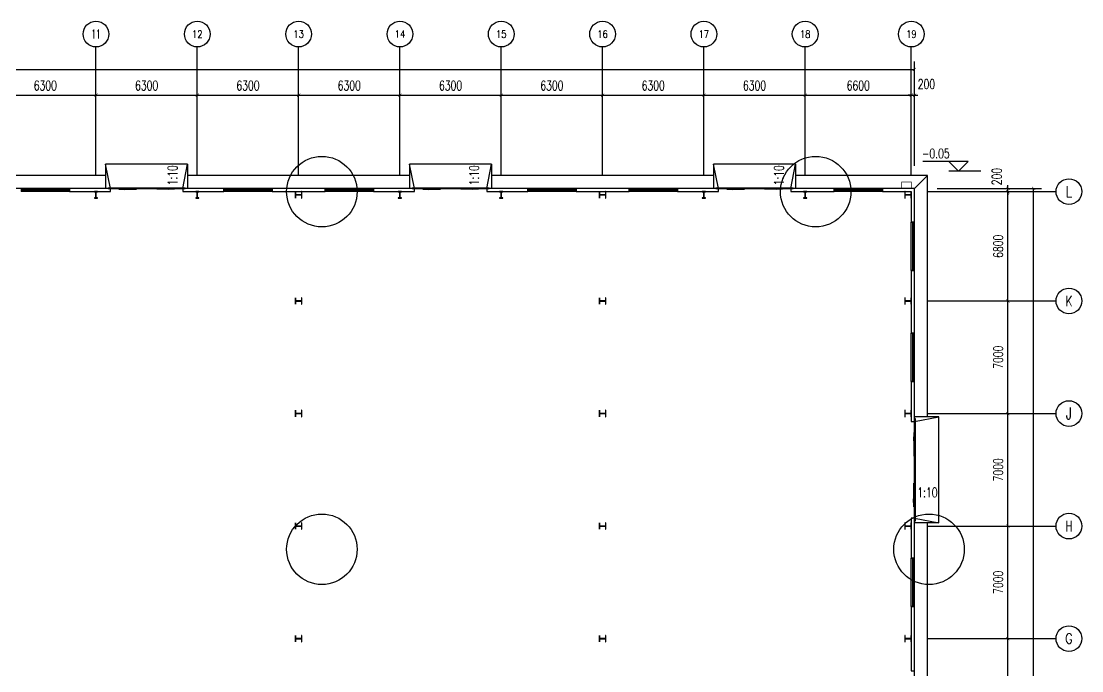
# Model space of a CAD drawing. Extents: x -417156 to 1571408, y 205758 to 1045562.
# Drawn here: x -347906 to -281956, y 256158 to 296558 of the extents above; entities that cross this region are included whole.
import ezdxf
from ezdxf.enums import TextEntityAlignment as Align

# ---------------------------------------------------------------- set-up
doc = ezdxf.new("R2010")
doc.units = 0
doc.header["$LTSCALE"] = 1000
doc.header["$MEASUREMENT"] = 0
doc.layers.get('0').update_dxf_attribs({"linetype": 'CONTINUOUS'})
doc.layers.get('DEFPOINTS').update_dxf_attribs({"linetype": 'CONTINUOUS'})
for name, color, linetype in [('AXIS', 3, 'CONTINUOUS'), ('AXIS_TEXT', 7, 'CONTINUOUS'), ('COLUMN', 99, 'CONTINUOUS'), ('DIM_ELEV', 3, 'CONTINUOUS'), ('DIM_SYMB', 3, 'CONTINUOUS'), ('GROUND', 2, 'CONTINUOUS'), ('PUB_TEXT', 7, 'CONTINUOUS'), ('STAIR', 2, 'CONTINUOUS'), ('WALL', 9, 'CONTINUOUS'), ('WINDOW', 99, 'CONTINUOUS')]:
    doc.layers.add(name, color=color, linetype=linetype)
doc.styles.add('_TCH_AXIS', font='COMPLEX', dxfattribs={"bigfont": 'GBCBIG'})
doc.styles.add('_TCH_DIM', font='SIMPLEX', dxfattribs={"bigfont": 'GBCBIG'})
doc.styles.add('COMPLEX', font='COMPLEX')
doc.styles.add('DIM_FONT', font='SIMPLEX', dxfattribs={"width": 0.7, "bigfont": 'GBCBIG'})
doc.dimstyles.new('DIMN200', dxfattribs={"dimscale": 2, "dimtxt": 300, "dimasz": 100, "dimexe": 250, "dimexo": 300, "dimgap": 150, "dimtad": 1, "dimdec": 0, "dimzin": 0, "dimtxsty": 'DIM_FONT', "dimblk": 'ARCHTICK', "dimcen": 0.09, "dimclrt": 7, "dimazin": 3, "dimtfac": 1, "dimtdec": 0, "dimtix": 1, "dimtmove": 0, "dimatfit": 3, "dimtolj": 1, "dimtzin": 0})

# ---------------------------------------------------------------- blocks, each defined once
blk = doc.blocks.new('_AXISO')
blk.add_circle((0, 0), 0.5)
at = {"layer": 'AXIS_TEXT', "style": 'COMPLEX', "width": 1.041667}
blk.add_attdef('A', text='', height=0.56, dxfattribs=at).set_placement((-0.25, -0.28), (0.25, -0.28), align=Align.FIT)
blk = doc.blocks.new('_ARCHTICK')
at = {"color": 0, "linetype": 'BYBLOCK', "const_width": 0.15}
blk.add_lwpolyline([(-0.5, -0.5), (0.5, 0.5)], dxfattribs=at)
blk = doc.blocks.new('*D72')
at = {"layer": 'AXIS', "color": 0}
for p, q in [((353709, 286158), (360209, 286158)), ((359709, 216158), (359709, 286158)), ((353709, 216158), (360209, 216158))]:
    blk.add_line(p, q, dxfattribs=at)
at = {"layer": 'DEFPOINTS', "color": 0}
for p in [(353109, 286158), (359709, 286158), (353109, 216158)]:
    blk.add_point(p, dxfattribs=at)
at = {"layer": 'AXIS', "color": 0, "xscale": 200, "yscale": 200, "zscale": 200}
for p, rotation in [((359709, 286158), 90), ((359709, 216158), 270)]:
    blk.add_blockref('_ARCHTICK', p, dxfattribs=dict(at, rotation=rotation))
at = {"layer": 'AXIS', "color": 7, "insert": (359109, 251158), "char_height": 600, "attachment_point": 5, "rotation": 90, "style": 'DIM_FONT'}
blk.add_mtext('\\A1;70000', dxfattribs=at)
blk = doc.blocks.new('*D79')
at = {"layer": 'AXIS', "color": 0}
for p, q in [((353709, 258158), (358609, 258158)), ((358109, 251158), (358109, 258158)), ((353709, 251158), (358609, 251158))]:
    blk.add_line(p, q, dxfattribs=at)
at = {"layer": 'DEFPOINTS', "color": 0}
for p in [(353109, 258158), (358109, 258158), (353109, 251158)]:
    blk.add_point(p, dxfattribs=at)
at = {"layer": 'AXIS', "color": 0, "xscale": 200, "yscale": 200, "zscale": 200}
for p, rotation in [((358109, 258158), 90), ((358109, 251158), 270)]:
    blk.add_blockref('_ARCHTICK', p, dxfattribs=dict(at, rotation=rotation))
at = {"layer": 'AXIS', "color": 7, "insert": (357509, 254658), "char_height": 600, "attachment_point": 5, "rotation": 90, "style": 'DIM_FONT'}
blk.add_mtext('\\A1;7000', dxfattribs=at)
blk = doc.blocks.new('*D80')
at = {"layer": 'AXIS', "color": 0}
for p, q in [((353709, 265158), (358609, 265158)), ((358109, 258158), (358109, 265158)), ((353709, 258158), (358609, 258158))]:
    blk.add_line(p, q, dxfattribs=at)
at = {"layer": 'DEFPOINTS', "color": 0}
for p in [(353109, 265158), (358109, 265158), (353109, 258158)]:
    blk.add_point(p, dxfattribs=at)
at = {"layer": 'AXIS', "color": 0, "xscale": 200, "yscale": 200, "zscale": 200}
for p, rotation in [((358109, 265158), 90), ((358109, 258158), 270)]:
    blk.add_blockref('_ARCHTICK', p, dxfattribs=dict(at, rotation=rotation))
at = {"layer": 'AXIS', "color": 7, "insert": (357509, 261658), "char_height": 600, "attachment_point": 5, "rotation": 90, "style": 'DIM_FONT'}
blk.add_mtext('\\A1;7000', dxfattribs=at)
blk = doc.blocks.new('*D81')
at = {"layer": 'AXIS', "color": 0}
for p, q in [((353709, 272158), (358609, 272158)), ((358109, 265158), (358109, 272158)), ((353709, 265158), (358609, 265158))]:
    blk.add_line(p, q, dxfattribs=at)
at = {"layer": 'DEFPOINTS', "color": 0}
for p in [(353109, 272158), (358109, 272158), (353109, 265158)]:
    blk.add_point(p, dxfattribs=at)
at = {"layer": 'AXIS', "color": 0, "xscale": 200, "yscale": 200, "zscale": 200}
for p, rotation in [((358109, 272158), 90), ((358109, 265158), 270)]:
    blk.add_blockref('_ARCHTICK', p, dxfattribs=dict(at, rotation=rotation))
at = {"layer": 'AXIS', "color": 7, "insert": (357509, 268658), "char_height": 600, "attachment_point": 5, "rotation": 90, "style": 'DIM_FONT'}
blk.add_mtext('\\A1;7000', dxfattribs=at)
blk = doc.blocks.new('*D82')
at = {"layer": 'AXIS', "color": 0}
for p, q in [((353709, 279158), (358609, 279158)), ((358109, 272158), (358109, 279158)), ((353709, 272158), (358609, 272158))]:
    blk.add_line(p, q, dxfattribs=at)
at = {"layer": 'DEFPOINTS', "color": 0}
for p in [(353109, 279158), (358109, 279158), (353109, 272158)]:
    blk.add_point(p, dxfattribs=at)
at = {"layer": 'AXIS', "color": 0, "xscale": 200, "yscale": 200, "zscale": 200}
for p, rotation in [((358109, 279158), 90), ((358109, 272158), 270)]:
    blk.add_blockref('_ARCHTICK', p, dxfattribs=dict(at, rotation=rotation))
at = {"layer": 'AXIS', "color": 7, "insert": (357509, 275658), "char_height": 600, "attachment_point": 5, "rotation": 90, "style": 'DIM_FONT'}
blk.add_mtext('\\A1;7000', dxfattribs=at)
blk = doc.blocks.new('*D83')
at = {"layer": 'AXIS', "color": 0}
for p, q in [((353709, 285958), (358609, 285958)), ((358109, 279158), (358109, 285958)), ((353709, 279158), (358609, 279158))]:
    blk.add_line(p, q, dxfattribs=at)
at = {"layer": 'DEFPOINTS', "color": 0}
for p in [(353109, 285958), (358109, 285958), (353109, 279158)]:
    blk.add_point(p, dxfattribs=at)
at = {"layer": 'AXIS', "color": 0, "xscale": 200, "yscale": 200, "zscale": 200}
for p, rotation in [((358109, 285958), 90), ((358109, 279158), 270)]:
    blk.add_blockref('_ARCHTICK', p, dxfattribs=dict(at, rotation=rotation))
at = {"layer": 'AXIS', "color": 7, "insert": (357509, 282558), "char_height": 600, "attachment_point": 5, "rotation": 90, "style": 'DIM_FONT'}
blk.add_mtext('\\A1;6800', dxfattribs=at)
blk = doc.blocks.new('*D84')
at = {"layer": 'AXIS', "color": 0}
for p, q in [((358109, 286158), (358109, 286358)), ((353709, 286158), (358609, 286158)), ((353709, 285958), (358609, 285958)), ((358109, 285958), (358109, 286158)), ((358109, 285958), (358109, 285758))]:
    blk.add_line(p, q, dxfattribs=at)
at = {"layer": 'DEFPOINTS', "color": 0}
for p in [(353109, 286158), (353109, 285958), (358109, 286158)]:
    blk.add_point(p, dxfattribs=at)
at = {"layer": 'AXIS', "color": 0, "xscale": 200, "yscale": 200, "zscale": 200}
for p, rotation in [((358109, 286158), 270), ((358109, 285958), 90)]:
    blk.add_blockref('_ARCHTICK', p, dxfattribs=dict(at, rotation=rotation))
at = {"layer": 'AXIS', "color": 7, "insert": (357419, 286898), "char_height": 600, "attachment_point": 5, "rotation": 90, "style": 'DIM_FONT'}
blk.add_mtext('\\A1;200', dxfattribs=at)
blk = doc.blocks.new('$WINLIB2D$00000001')
for p, q in [((-0.5, 0.5), (0.5, 0.5)), ((-0.5, 0.5), (-0.5, -0.5)), ((0.5, -0.5), (0.5, 0.5)), ((0.5, 0.167), (-0.5, 0.167)), ((0.5, -0.167), (-0.5, -0.167)), ((-0.5, -0.5), (0.5, -0.5))]:
    blk.add_line(p, q)
blk = doc.blocks.new('$DORLIB2D$00000130')
at = {"color": 0, "linetype": 'CONTINUOUS'}
for p, q in [((-0.533, 0.66), (-0.533, 0.513)), ((0, 0.66), (-0.533, 0.66)), ((0, 0.513), (0, 0.66)), ((0.533, 0.66), (0, 0.66)), ((0.533, 0.66), (0.533, 0.513)), ((0, 0.513), (-0.533, 0.513)), ((0.533, 0.513), (0, 0.513)), ((-0.385, 0.269), (-0.14, 0.269)), ((-0.385, 0.269), (-0.3, 0.214)), ((-0.3, 0.214), (-0.3, 0.269)), ((0.385, 0.269), (0.14, 0.269)), ((0.3, 0.214), (0.3, 0.269)), ((0.385, 0.269), (0.3, 0.214))]:
    blk.add_line(p, q, dxfattribs=at)
blk = doc.blocks.new('*D106')
at = {"layer": 'AXIS', "color": 0}
for p, q in [((237909, 287558), (237909, 294058)), ((237909, 293558), (352309, 293558)), ((352309, 287558), (352309, 294058))]:
    blk.add_line(p, q, dxfattribs=at)
at = {"layer": 'DEFPOINTS', "color": 0}
for p in [(352309, 293558), (237909, 286958), (352309, 286958)]:
    blk.add_point(p, dxfattribs=at)
at = {"layer": 'AXIS', "color": 0, "xscale": 200, "yscale": 200, "zscale": 200, "rotation": 180}
blk.add_blockref('_ARCHTICK', (237909, 293558), dxfattribs=at)
at = {"layer": 'AXIS', "color": 0, "xscale": 200, "yscale": 200, "zscale": 200}
blk.add_blockref('_ARCHTICK', (352309, 293558), dxfattribs=at)
at = {"layer": 'AXIS', "color": 7, "insert": (295109, 294158), "char_height": 600, "attachment_point": 5, "style": 'DIM_FONT'}
blk.add_mtext('\\A1;114400', dxfattribs=at)
blk = doc.blocks.new('*D117')
at = {"layer": 'AXIS', "color": 0}
for p, q in [((295109, 287558), (295109, 292458)), ((301409, 287558), (301409, 292458)), ((295109, 291958), (301409, 291958))]:
    blk.add_line(p, q, dxfattribs=at)
at = {"layer": 'DEFPOINTS', "color": 0}
for p in [(301409, 291958), (295109, 286958), (301409, 286958)]:
    blk.add_point(p, dxfattribs=at)
at = {"layer": 'AXIS', "color": 0, "xscale": 200, "yscale": 200, "zscale": 200, "rotation": 180}
blk.add_blockref('_ARCHTICK', (295109, 291958), dxfattribs=at)
at = {"layer": 'AXIS', "color": 0, "xscale": 200, "yscale": 200, "zscale": 200}
blk.add_blockref('_ARCHTICK', (301409, 291958), dxfattribs=at)
at = {"layer": 'AXIS', "color": 7, "insert": (298259, 292558), "char_height": 600, "attachment_point": 5, "style": 'DIM_FONT'}
blk.add_mtext('\\A1;6300', dxfattribs=at)
blk = doc.blocks.new('*D118')
at = {"layer": 'AXIS', "color": 0}
for p, q in [((301409, 287558), (301409, 292458)), ((307709, 287558), (307709, 292458)), ((301409, 291958), (307709, 291958))]:
    blk.add_line(p, q, dxfattribs=at)
at = {"layer": 'DEFPOINTS', "color": 0}
for p in [(307709, 291958), (301409, 286958), (307709, 286958)]:
    blk.add_point(p, dxfattribs=at)
at = {"layer": 'AXIS', "color": 0, "xscale": 200, "yscale": 200, "zscale": 200, "rotation": 180}
blk.add_blockref('_ARCHTICK', (301409, 291958), dxfattribs=at)
at = {"layer": 'AXIS', "color": 0, "xscale": 200, "yscale": 200, "zscale": 200}
blk.add_blockref('_ARCHTICK', (307709, 291958), dxfattribs=at)
at = {"layer": 'AXIS', "color": 7, "insert": (304559, 292558), "char_height": 600, "attachment_point": 5, "style": 'DIM_FONT'}
blk.add_mtext('\\A1;6300', dxfattribs=at)
blk = doc.blocks.new('*D119')
at = {"layer": 'AXIS', "color": 0}
for p, q in [((307709, 287558), (307709, 292458)), ((314009, 287558), (314009, 292458)), ((307709, 291958), (314009, 291958))]:
    blk.add_line(p, q, dxfattribs=at)
at = {"layer": 'DEFPOINTS', "color": 0}
for p in [(314009, 291958), (307709, 286958), (314009, 286958)]:
    blk.add_point(p, dxfattribs=at)
at = {"layer": 'AXIS', "color": 0, "xscale": 200, "yscale": 200, "zscale": 200, "rotation": 180}
blk.add_blockref('_ARCHTICK', (307709, 291958), dxfattribs=at)
at = {"layer": 'AXIS', "color": 0, "xscale": 200, "yscale": 200, "zscale": 200}
blk.add_blockref('_ARCHTICK', (314009, 291958), dxfattribs=at)
at = {"layer": 'AXIS', "color": 7, "insert": (310859, 292558), "char_height": 600, "attachment_point": 5, "style": 'DIM_FONT'}
blk.add_mtext('\\A1;6300', dxfattribs=at)
blk = doc.blocks.new('*D120')
at = {"layer": 'AXIS', "color": 0}
for p, q in [((314009, 287558), (314009, 292458)), ((320309, 287558), (320309, 292458)), ((314009, 291958), (320309, 291958))]:
    blk.add_line(p, q, dxfattribs=at)
at = {"layer": 'DEFPOINTS', "color": 0}
for p in [(320309, 291958), (314009, 286958), (320309, 286958)]:
    blk.add_point(p, dxfattribs=at)
at = {"layer": 'AXIS', "color": 0, "xscale": 200, "yscale": 200, "zscale": 200, "rotation": 180}
blk.add_blockref('_ARCHTICK', (314009, 291958), dxfattribs=at)
at = {"layer": 'AXIS', "color": 0, "xscale": 200, "yscale": 200, "zscale": 200}
blk.add_blockref('_ARCHTICK', (320309, 291958), dxfattribs=at)
at = {"layer": 'AXIS', "color": 7, "insert": (317159, 292558), "char_height": 600, "attachment_point": 5, "style": 'DIM_FONT'}
blk.add_mtext('\\A1;6300', dxfattribs=at)
blk = doc.blocks.new('*D121')
at = {"layer": 'AXIS', "color": 0}
for p, q in [((320309, 287558), (320309, 292458)), ((326609, 287558), (326609, 292458)), ((320309, 291958), (326609, 291958))]:
    blk.add_line(p, q, dxfattribs=at)
at = {"layer": 'DEFPOINTS', "color": 0}
for p in [(326609, 291958), (320309, 286958), (326609, 286958)]:
    blk.add_point(p, dxfattribs=at)
at = {"layer": 'AXIS', "color": 0, "xscale": 200, "yscale": 200, "zscale": 200, "rotation": 180}
blk.add_blockref('_ARCHTICK', (320309, 291958), dxfattribs=at)
at = {"layer": 'AXIS', "color": 0, "xscale": 200, "yscale": 200, "zscale": 200}
blk.add_blockref('_ARCHTICK', (326609, 291958), dxfattribs=at)
at = {"layer": 'AXIS', "color": 7, "insert": (323459, 292558), "char_height": 600, "attachment_point": 5, "style": 'DIM_FONT'}
blk.add_mtext('\\A1;6300', dxfattribs=at)
blk = doc.blocks.new('*D122')
at = {"layer": 'AXIS', "color": 0}
for p, q in [((326609, 287558), (326609, 292458)), ((332909, 287558), (332909, 292458)), ((326609, 291958), (332909, 291958))]:
    blk.add_line(p, q, dxfattribs=at)
at = {"layer": 'DEFPOINTS', "color": 0}
for p in [(332909, 291958), (326609, 286958), (332909, 286958)]:
    blk.add_point(p, dxfattribs=at)
at = {"layer": 'AXIS', "color": 0, "xscale": 200, "yscale": 200, "zscale": 200, "rotation": 180}
blk.add_blockref('_ARCHTICK', (326609, 291958), dxfattribs=at)
at = {"layer": 'AXIS', "color": 0, "xscale": 200, "yscale": 200, "zscale": 200}
blk.add_blockref('_ARCHTICK', (332909, 291958), dxfattribs=at)
at = {"layer": 'AXIS', "color": 7, "insert": (329759, 292558), "char_height": 600, "attachment_point": 5, "style": 'DIM_FONT'}
blk.add_mtext('\\A1;6300', dxfattribs=at)
blk = doc.blocks.new('*D123')
at = {"layer": 'AXIS', "color": 0}
for p, q in [((332909, 287558), (332909, 292458)), ((339209, 287558), (339209, 292458)), ((332909, 291958), (339209, 291958))]:
    blk.add_line(p, q, dxfattribs=at)
at = {"layer": 'DEFPOINTS', "color": 0}
for p in [(339209, 291958), (332909, 286958), (339209, 286958)]:
    blk.add_point(p, dxfattribs=at)
at = {"layer": 'AXIS', "color": 0, "xscale": 200, "yscale": 200, "zscale": 200, "rotation": 180}
blk.add_blockref('_ARCHTICK', (332909, 291958), dxfattribs=at)
at = {"layer": 'AXIS', "color": 0, "xscale": 200, "yscale": 200, "zscale": 200}
blk.add_blockref('_ARCHTICK', (339209, 291958), dxfattribs=at)
at = {"layer": 'AXIS', "color": 7, "insert": (336059, 292558), "char_height": 600, "attachment_point": 5, "style": 'DIM_FONT'}
blk.add_mtext('\\A1;6300', dxfattribs=at)
blk = doc.blocks.new('*D124')
at = {"layer": 'AXIS', "color": 0}
for p, q in [((339209, 287558), (339209, 292458)), ((345509, 287558), (345509, 292458)), ((339209, 291958), (345509, 291958))]:
    blk.add_line(p, q, dxfattribs=at)
at = {"layer": 'DEFPOINTS', "color": 0}
for p in [(345509, 291958), (339209, 286958), (345509, 286958)]:
    blk.add_point(p, dxfattribs=at)
at = {"layer": 'AXIS', "color": 0, "xscale": 200, "yscale": 200, "zscale": 200, "rotation": 180}
blk.add_blockref('_ARCHTICK', (339209, 291958), dxfattribs=at)
at = {"layer": 'AXIS', "color": 0, "xscale": 200, "yscale": 200, "zscale": 200}
blk.add_blockref('_ARCHTICK', (345509, 291958), dxfattribs=at)
at = {"layer": 'AXIS', "color": 7, "insert": (342359, 292558), "char_height": 600, "attachment_point": 5, "style": 'DIM_FONT'}
blk.add_mtext('\\A1;6300', dxfattribs=at)
blk = doc.blocks.new('*D125')
at = {"layer": 'AXIS', "color": 0}
for p, q in [((345509, 287558), (345509, 292458)), ((352109, 287558), (352109, 292458)), ((345509, 291958), (352109, 291958))]:
    blk.add_line(p, q, dxfattribs=at)
at = {"layer": 'DEFPOINTS', "color": 0}
for p in [(352109, 291958), (345509, 286958), (352109, 286958)]:
    blk.add_point(p, dxfattribs=at)
at = {"layer": 'AXIS', "color": 0, "xscale": 200, "yscale": 200, "zscale": 200, "rotation": 180}
blk.add_blockref('_ARCHTICK', (345509, 291958), dxfattribs=at)
at = {"layer": 'AXIS', "color": 0, "xscale": 200, "yscale": 200, "zscale": 200}
blk.add_blockref('_ARCHTICK', (352109, 291958), dxfattribs=at)
at = {"layer": 'AXIS', "color": 7, "insert": (348809, 292558), "char_height": 600, "attachment_point": 5, "style": 'DIM_FONT'}
blk.add_mtext('\\A1;6600', dxfattribs=at)
blk = doc.blocks.new('*D126')
at = {"layer": 'AXIS', "color": 0}
for p, q in [((352109, 287558), (352109, 292458)), ((352309, 287558), (352309, 292458)), ((352109, 291958), (351909, 291958)), ((352109, 291958), (352309, 291958)), ((352309, 291958), (352509, 291958))]:
    blk.add_line(p, q, dxfattribs=at)
at = {"layer": 'DEFPOINTS', "color": 0}
for p in [(352309, 291958), (352109, 286958), (352309, 286958)]:
    blk.add_point(p, dxfattribs=at)
at = {"layer": 'AXIS', "color": 0, "xscale": 200, "yscale": 200, "zscale": 200}
blk.add_blockref('_ARCHTICK', (352109, 291958), dxfattribs=at)
at = {"layer": 'AXIS', "color": 0, "xscale": 200, "yscale": 200, "zscale": 200, "rotation": 180}
blk.add_blockref('_ARCHTICK', (352309, 291958), dxfattribs=at)
at = {"layer": 'AXIS', "color": 7, "insert": (353049, 292648), "char_height": 600, "attachment_point": 5, "style": 'DIM_FONT'}
blk.add_mtext('\\A1;200', dxfattribs=at)
blk = doc.blocks.new('E22')
at = {"color": 8, "const_width": 30}
blk.add_lwpolyline([(352109, 286157.7), (352109, 286557.7), (351509, 286557.7), (351509, 286157.7)], dxfattribs=at)
at = {"layer": 'AXIS', "color": 8}
for p, q in [((301409, 286957.7), (301409, 294957.7)), ((307709, 286957.7), (307709, 294957.7)), ((314009, 286957.7), (314009, 294957.7)), ((320309, 286957.7), (320309, 294957.7)), ((326609, 286957.7), (326609, 294957.7)), ((332909, 286957.7), (332909, 294957.7)), ((339209, 286957.7), (339209, 294957.7)), ((345509, 286957.7), (345509, 294957.7)), ((352109, 286957.7), (352109, 294957.7)), ((353109, 285957.7), (361109, 285957.7)), ((353109, 279157.7), (361109, 279157.7)), ((353109, 272157.7), (361109, 272157.7)), ((353109, 265157.7), (361109, 265157.7)), ((353109, 258157.7), (361109, 258157.7))]:
    blk.add_line(p, q, dxfattribs=at)
at = {"layer": 'COLUMN', "color": 8}
for p, q in [((301509, 285957.7), (301309, 285957.7)), ((301309, 285957.7), (301309, 285947.7)), ((301309, 285947.7), (301396.8, 285947.7)), ((301396.8, 285567.7), (301309, 285567.7)), ((301309, 285567.7), (301309, 285557.7)), ((301396.8, 285947.7), (301401.8, 285942.7)), ((301401.8, 285572.7), (301396.8, 285567.7)), ((301401.8, 285942.7), (301401.8, 285572.7)), ((301407.8, 285942.7), (301412.8, 285947.7)), ((301407.8, 285572.7), (301407.8, 285942.7)), ((301412.8, 285567.7), (301407.8, 285572.7)), ((301412.8, 285947.7), (301509, 285947.7)), ((301509, 285567.7), (301412.8, 285567.7)), ((301509, 285947.7), (301509, 285957.7)), ((301509, 285557.7), (301509, 285567.7)), ((307809, 285957.7), (307609, 285957.7)), ((307609, 285957.7), (307609, 285947.7)), ((307609, 285947.7), (307696.8, 285947.7)), ((307696.8, 285567.7), (307609, 285567.7)), ((307609, 285567.7), (307609, 285557.7)), ((307696.8, 285947.7), (307701.8, 285942.7)), ((307701.8, 285572.7), (307696.8, 285567.7)), ((307701.8, 285942.7), (307701.8, 285572.7)), ((307707.8, 285942.7), (307712.8, 285947.7)), ((307707.8, 285572.7), (307707.8, 285942.7)), ((307712.8, 285567.7), (307707.8, 285572.7)), ((307712.8, 285947.7), (307809, 285947.7)), ((307809, 285567.7), (307712.8, 285567.7)), ((307809, 285947.7), (307809, 285957.7)), ((307809, 285557.7), (307809, 285567.7)), ((313825, 285957.7), (313809, 285957.7)), ((313809, 285957.7), (313809, 285557.7)), ((313825, 285762.7), (313825, 285957.7)), ((314193, 285762.7), (313825, 285762.7)), ((313825, 285752.7), (314193, 285752.7)), ((313825, 285557.7), (313825, 285752.7)), ((314209, 285957.7), (314193, 285957.7)), ((314193, 285957.7), (314193, 285762.7)), ((314193, 285752.7), (314193, 285557.7)), ((314209, 285557.7), (314209, 285957.7)), ((320409, 285957.7), (320209, 285957.7)), ((320209, 285957.7), (320209, 285947.7)), ((320209, 285947.7), (320296.8, 285947.7)), ((320296.8, 285567.7), (320209, 285567.7)), ((320209, 285567.7), (320209, 285557.7)), ((320296.8, 285947.7), (320301.8, 285942.7)), ((320301.8, 285572.7), (320296.8, 285567.7)), ((320301.8, 285942.7), (320301.8, 285572.7)), ((320307.8, 285942.7), (320312.8, 285947.7)), ((320307.8, 285572.7), (320307.8, 285942.7)), ((320312.8, 285567.7), (320307.8, 285572.7)), ((320312.8, 285947.7), (320409, 285947.7)), ((320409, 285567.7), (320312.8, 285567.7)), ((320409, 285947.7), (320409, 285957.7)), ((320409, 285557.7), (320409, 285567.7)), ((326709, 285957.7), (326509, 285957.7)), ((326509, 285957.7), (326509, 285947.7)), ((326509, 285947.7), (326596.8, 285947.7)), ((326596.8, 285567.7), (326509, 285567.7)), ((326509, 285567.7), (326509, 285557.7)), ((326596.8, 285947.7), (326601.8, 285942.7)), ((326601.8, 285572.7), (326596.8, 285567.7)), ((326601.8, 285942.7), (326601.8, 285572.7)), ((326607.8, 285942.7), (326612.8, 285947.7)), ((326607.8, 285572.7), (326607.8, 285942.7)), ((326612.8, 285567.7), (326607.8, 285572.7)), ((326612.8, 285947.7), (326709, 285947.7)), ((326709, 285567.7), (326612.8, 285567.7)), ((326709, 285947.7), (326709, 285957.7)), ((326709, 285557.7), (326709, 285567.7)), ((332725, 285957.7), (332709, 285957.7)), ((332709, 285957.7), (332709, 285557.7)), ((332725, 285762.7), (332725, 285957.7)), ((333093, 285762.7), (332725, 285762.7)), ((332725, 285752.7), (333093, 285752.7)), ((332725, 285557.7), (332725, 285752.7)), ((333109, 285957.7), (333093, 285957.7)), ((333093, 285957.7), (333093, 285762.7)), ((333093, 285752.7), (333093, 285557.7)), ((333109, 285557.7), (333109, 285957.7)), ((339309, 285957.7), (339109, 285957.7)), ((339109, 285957.7), (339109, 285947.7)), ((339109, 285947.7), (339196.8, 285947.7)), ((339196.8, 285567.7), (339109, 285567.7)), ((339109, 285567.7), (339109, 285557.7)), ((339196.8, 285947.7), (339201.8, 285942.7)), ((339201.8, 285572.7), (339196.8, 285567.7)), ((339201.8, 285942.7), (339201.8, 285572.7)), ((339207.8, 285942.7), (339212.8, 285947.7)), ((339207.8, 285572.7), (339207.8, 285942.7)), ((339212.8, 285567.7), (339207.8, 285572.7)), ((339212.8, 285947.7), (339309, 285947.7)), ((339309, 285567.7), (339212.8, 285567.7)), ((339309, 285947.7), (339309, 285957.7)), ((339309, 285557.7), (339309, 285567.7)), ((345609, 285957.7), (345409, 285957.7)), ((345409, 285957.7), (345409, 285947.7)), ((345409, 285947.7), (345496.8, 285947.7)), ((345496.8, 285567.7), (345409, 285567.7)), ((345409, 285567.7), (345409, 285557.7)), ((345496.8, 285947.7), (345501.8, 285942.7)), ((345501.8, 285572.7), (345496.8, 285567.7)), ((345501.8, 285942.7), (345501.8, 285572.7)), ((345507.8, 285942.7), (345512.8, 285947.7)), ((345507.8, 285572.7), (345507.8, 285942.7)), ((345512.8, 285567.7), (345507.8, 285572.7)), ((345512.8, 285947.7), (345609, 285947.7)), ((345609, 285567.7), (345512.8, 285567.7)), ((345609, 285947.7), (345609, 285957.7)), ((345609, 285557.7), (345609, 285567.7)), ((351725, 285957.7), (351709, 285957.7)), ((351709, 285957.7), (351709, 285557.7)), ((351725, 285762.7), (351725, 285957.7)), ((352093, 285762.7), (351725, 285762.7)), ((351725, 285752.7), (352093, 285752.7)), ((351725, 285557.7), (351725, 285752.7)), ((352109, 285957.7), (352093, 285957.7)), ((352093, 285957.7), (352093, 285762.7)), ((352093, 285752.7), (352093, 285557.7)), ((352109, 285557.7), (352109, 285957.7)), ((301309, 285557.7), (301509, 285557.7)), ((307609, 285557.7), (307809, 285557.7)), ((313809, 285557.7), (313825, 285557.7)), ((314193, 285557.7), (314209, 285557.7)), ((320209, 285557.7), (320409, 285557.7)), ((326509, 285557.7), (326709, 285557.7)), ((332709, 285557.7), (332725, 285557.7)), ((333093, 285557.7), (333109, 285557.7)), ((339109, 285557.7), (339309, 285557.7)), ((345409, 285557.7), (345609, 285557.7)), ((351709, 285557.7), (351725, 285557.7)), ((352093, 285557.7), (352109, 285557.7)), ((313825, 279357.7), (313809, 279357.7)), ((313809, 279357.7), (313809, 278957.7)), ((313825, 279162.7), (313825, 279357.7)), ((314193, 279162.7), (313825, 279162.7)), ((313825, 279152.7), (314193, 279152.7)), ((313825, 278957.7), (313825, 279152.7)), ((314209, 279357.7), (314193, 279357.7)), ((314193, 279357.7), (314193, 279162.7)), ((314193, 279152.7), (314193, 278957.7)), ((314209, 278957.7), (314209, 279357.7)), ((332725, 279357.7), (332709, 279357.7)), ((332709, 279357.7), (332709, 278957.7)), ((332725, 279162.7), (332725, 279357.7)), ((333093, 279162.7), (332725, 279162.7)), ((332725, 279152.7), (333093, 279152.7)), ((332725, 278957.7), (332725, 279152.7)), ((333109, 279357.7), (333093, 279357.7)), ((333093, 279357.7), (333093, 279162.7)), ((333093, 279152.7), (333093, 278957.7)), ((333109, 278957.7), (333109, 279357.7)), ((351725, 279357.7), (351709, 279357.7)), ((351709, 279357.7), (351709, 278957.7)), ((351725, 279162.7), (351725, 279357.7)), ((352093, 279162.7), (351725, 279162.7)), ((351725, 279152.7), (352093, 279152.7)), ((351725, 278957.7), (351725, 279152.7)), ((352109, 279357.7), (352093, 279357.7)), ((352093, 279357.7), (352093, 279162.7)), ((352093, 279152.7), (352093, 278957.7)), ((352109, 278957.7), (352109, 279357.7)), ((313809, 278957.7), (313825, 278957.7)), ((314193, 278957.7), (314209, 278957.7)), ((332709, 278957.7), (332725, 278957.7)), ((333093, 278957.7), (333109, 278957.7)), ((351709, 278957.7), (351725, 278957.7)), ((352093, 278957.7), (352109, 278957.7)), ((313825, 272357.7), (313809, 272357.7)), ((313809, 272357.7), (313809, 271957.7)), ((313809, 271957.7), (313825, 271957.7)), ((313825, 272162.7), (313825, 272357.7)), ((314193, 272162.7), (313825, 272162.7)), ((313825, 272152.7), (314193, 272152.7)), ((313825, 271957.7), (313825, 272152.7)), ((314209, 272357.7), (314193, 272357.7)), ((314193, 272357.7), (314193, 272162.7)), ((314193, 272152.7), (314193, 271957.7)), ((314193, 271957.7), (314209, 271957.7)), ((314209, 271957.7), (314209, 272357.7)), ((332725, 272357.7), (332709, 272357.7)), ((332709, 272357.7), (332709, 271957.7)), ((332709, 271957.7), (332725, 271957.7)), ((332725, 272162.7), (332725, 272357.7)), ((333093, 272162.7), (332725, 272162.7)), ((332725, 272152.7), (333093, 272152.7)), ((332725, 271957.7), (332725, 272152.7)), ((333109, 272357.7), (333093, 272357.7)), ((333093, 272357.7), (333093, 272162.7)), ((333093, 272152.7), (333093, 271957.7)), ((333093, 271957.7), (333109, 271957.7)), ((333109, 271957.7), (333109, 272357.7)), ((351725, 272357.7), (351709, 272357.7)), ((351709, 272357.7), (351709, 271957.7)), ((351709, 271957.7), (351725, 271957.7)), ((351725, 272162.7), (351725, 272357.7)), ((352093, 272162.7), (351725, 272162.7)), ((351725, 272152.7), (352093, 272152.7)), ((351725, 271957.7), (351725, 272152.7)), ((352109, 272357.7), (352093, 272357.7)), ((352093, 272357.7), (352093, 272162.7)), ((352093, 272152.7), (352093, 271957.7)), ((352093, 271957.7), (352109, 271957.7)), ((352109, 271957.7), (352109, 272357.7)), ((313825, 265357.7), (313809, 265357.7)), ((313809, 265357.7), (313809, 264957.7)), ((313825, 265162.7), (313825, 265357.7)), ((314193, 265162.7), (313825, 265162.7)), ((313825, 265152.7), (314193, 265152.7)), ((313825, 264957.7), (313825, 265152.7)), ((314209, 265357.7), (314193, 265357.7)), ((314193, 265357.7), (314193, 265162.7)), ((314193, 265152.7), (314193, 264957.7)), ((314209, 264957.7), (314209, 265357.7)), ((332725, 265357.7), (332709, 265357.7)), ((332709, 265357.7), (332709, 264957.7)), ((332725, 265162.7), (332725, 265357.7)), ((333093, 265162.7), (332725, 265162.7)), ((332725, 265152.7), (333093, 265152.7)), ((332725, 264957.7), (332725, 265152.7)), ((333109, 265357.7), (333093, 265357.7)), ((333093, 265357.7), (333093, 265162.7)), ((333093, 265152.7), (333093, 264957.7)), ((333109, 264957.7), (333109, 265357.7)), ((351725, 265357.7), (351709, 265357.7)), ((351709, 265357.7), (351709, 264957.7)), ((351725, 265162.7), (351725, 265357.7)), ((352093, 265162.7), (351725, 265162.7)), ((351725, 265152.7), (352093, 265152.7)), ((351725, 264957.7), (351725, 265152.7)), ((352109, 265357.7), (352093, 265357.7)), ((352093, 265357.7), (352093, 265162.7)), ((352093, 265152.7), (352093, 264957.7)), ((352109, 264957.7), (352109, 265357.7)), ((313809, 264957.7), (313825, 264957.7)), ((314193, 264957.7), (314209, 264957.7)), ((332709, 264957.7), (332725, 264957.7)), ((333093, 264957.7), (333109, 264957.7)), ((351709, 264957.7), (351725, 264957.7)), ((352093, 264957.7), (352109, 264957.7)), ((313825, 258357.7), (313809, 258357.7)), ((313809, 258357.7), (313809, 257957.7)), ((313809, 257957.7), (313825, 257957.7)), ((313825, 258162.7), (313825, 258357.7)), ((314193, 258162.7), (313825, 258162.7)), ((313825, 258152.7), (314193, 258152.7)), ((313825, 257957.7), (313825, 258152.7)), ((314209, 258357.7), (314193, 258357.7)), ((314193, 258357.7), (314193, 258162.7)), ((314193, 258152.7), (314193, 257957.7)), ((314193, 257957.7), (314209, 257957.7)), ((314209, 257957.7), (314209, 258357.7)), ((332725, 258357.7), (332709, 258357.7)), ((332709, 258357.7), (332709, 257957.7)), ((332709, 257957.7), (332725, 257957.7)), ((332725, 258162.7), (332725, 258357.7)), ((333093, 258162.7), (332725, 258162.7)), ((332725, 258152.7), (333093, 258152.7)), ((332725, 257957.7), (332725, 258152.7)), ((333109, 258357.7), (333093, 258357.7)), ((333093, 258357.7), (333093, 258162.7)), ((333093, 258152.7), (333093, 257957.7)), ((333093, 257957.7), (333109, 257957.7)), ((333109, 257957.7), (333109, 258357.7)), ((351725, 258357.7), (351709, 258357.7)), ((351709, 258357.7), (351709, 257957.7)), ((351709, 257957.7), (351725, 257957.7)), ((351725, 258162.7), (351725, 258357.7)), ((352093, 258162.7), (351725, 258162.7)), ((351725, 258152.7), (352093, 258152.7)), ((351725, 257957.7), (351725, 258152.7)), ((352109, 258357.7), (352093, 258357.7)), ((352093, 258357.7), (352093, 258162.7)), ((352093, 258152.7), (352093, 257957.7)), ((352093, 257957.7), (352109, 257957.7)), ((352109, 257957.7), (352109, 258357.7))]:
    blk.add_line(p, q, dxfattribs=at)
at = {"layer": 'DIM_ELEV', "color": 8}
for p, q in [((355637.4, 287825.5), (352824.4, 287825.5)), ((355037.4, 287225.5), (354437.4, 287825.5)), ((355037.4, 287225.5), (355637.4, 287825.5)), ((356437.4, 287225.5), (354437.4, 287225.5))]:
    blk.add_line(p, q, dxfattribs=at)
at = {"layer": 'DIM_SYMB', "color": 8}
for points in [[(306681, 286431.4, 0, 0, 0), (306681, 286868.9, 160, 0, 0), (306681, 287468.9, 0, 0, 0)], [(325431, 286431.4, 0, 0, 0), (325431, 286868.9, 160, 0, 0), (325431, 287468.9, 0, 0, 0)], [(344384, 286431.4, 0, 0, 0), (344384, 286868.9, 160, 0, 0), (344384, 287468.9, 0, 0, 0)], [(352485.4, 266742.3, 0, 0, 0), (353092.7, 266742.3, 160, 0, 0), (353692.7, 266742.3, 0, 0, 0)]]:
    blk.add_lwpolyline(points, format="xyseb", dxfattribs=at)
at = {"layer": 'GROUND', "color": 8}
for p, q in [((302008.8, 286957.7), (288208.8, 286957.7)), ((320908.8, 286957.7), (307108.8, 286957.7)), ((339808.8, 286957.7), (326008.8, 286957.7)), ((353109, 286957.7), (344908.8, 286957.7)), ((352309, 286157.7), (353109, 286957.7)), ((353109, 271957.7), (353109, 286957.7)), ((302008.8, 286157.7), (288208.8, 286157.7)), ((320908.8, 286157.7), (307108.8, 286157.7)), ((339808.8, 286157.7), (326008.8, 286157.7)), ((352309, 286157.7), (344908.8, 286157.7)), ((352309, 271957.7), (352309, 286157.7)), ((352309, 236957.7), (352309, 265357.7)), ((353109, 236957.7), (353109, 265357.7))]:
    blk.add_line(p, q, dxfattribs=at)
at = {"layer": 'STAIR', "color": 8}
for p, q in [((307108.8, 287657.7), (302008.8, 287657.7)), ((302008.8, 287657.7), (302008.8, 286157.7)), ((302308.8, 286157.7), (302008.8, 287657.7)), ((306808.8, 286157.7), (307108.8, 287657.7)), ((307108.8, 287657.7), (307108.8, 286157.7)), ((326008.8, 287657.7), (320908.8, 287657.7)), ((320908.8, 287657.7), (320908.8, 286157.7)), ((321208.8, 286157.7), (320908.8, 287657.7)), ((325708.8, 286157.7), (326008.8, 287657.7)), ((326008.8, 287657.7), (326008.8, 286157.7)), ((344908.8, 287657.7), (339808.8, 287657.7)), ((339808.8, 287657.7), (339808.8, 286157.7)), ((340108.8, 286157.7), (339808.8, 287657.7)), ((344608.8, 286157.7), (344908.8, 287657.7)), ((344908.8, 287657.7), (344908.8, 286157.7)), ((307108.8, 286157.7), (302008.8, 286157.7)), ((326008.8, 286157.7), (320908.8, 286157.7)), ((344908.8, 286157.7), (339808.8, 286157.7)), ((353809, 271957.7), (352309, 271957.7)), ((352309, 265357.7), (352309, 271957.7)), ((352309, 271657.7), (353809, 271957.7)), ((353809, 265357.7), (353809, 271957.7)), ((352309, 265657.7), (353809, 265357.7)), ((353809, 265357.7), (352309, 265357.7))]:
    blk.add_line(p, q, dxfattribs=at)
at = {"layer": 'WALL', "color": 8}
for p, q in [((301409, 286157.7), (299759, 286157.7)), ((299759, 286157.7), (299759, 285957.7)), ((299759, 285957.7), (301309, 285957.7)), ((302308.8, 286157.7), (301409, 286157.7)), ((301509, 285957.7), (302308.8, 285957.7)), ((302308.8, 285957.7), (302308.8, 286157.7)), ((307709, 286157.7), (306808.8, 286157.7)), ((306808.8, 286157.7), (306808.8, 285957.7)), ((306808.8, 285957.7), (307609, 285957.7)), ((309359, 286157.7), (307709, 286157.7)), ((307809, 285957.7), (309359, 285957.7)), ((309359, 285957.7), (309359, 286157.7)), ((315659, 286157.7), (312359, 286157.7)), ((312359, 286157.7), (312359, 285957.7)), ((312359, 285957.7), (315659, 285957.7)), ((315659, 285957.7), (315659, 286157.7)), ((320309, 286157.7), (318659, 286157.7)), ((318659, 286157.7), (318659, 285957.7)), ((318659, 285957.7), (320209, 285957.7)), ((321208.8, 286157.7), (320309, 286157.7)), ((320409, 285957.7), (321208.8, 285957.7)), ((321208.8, 285957.7), (321208.8, 286157.7)), ((326609, 286157.7), (325708.8, 286157.7)), ((325708.8, 286157.7), (325708.8, 285957.7)), ((325708.8, 285957.7), (326509, 285957.7)), ((328259, 286157.7), (326609, 286157.7)), ((326709, 285957.7), (328259, 285957.7)), ((328259, 285957.7), (328259, 286157.7)), ((333109, 286157.7), (331259, 286157.7)), ((331259, 286157.7), (331259, 285957.7)), ((331259, 285957.7), (332709, 285957.7)), ((332725, 285957.7), (333093, 285957.7)), ((334559, 286157.7), (333109, 286157.7)), ((333109, 285957.7), (334559, 285957.7)), ((334559, 285957.7), (334559, 286157.7)), ((339209, 286157.7), (337559, 286157.7)), ((337559, 286157.7), (337559, 285957.7)), ((337559, 285957.7), (339109, 285957.7)), ((340108.8, 286157.7), (339209, 286157.7)), ((339309, 285957.7), (340108.8, 285957.7)), ((340108.8, 285957.7), (340108.8, 286157.7)), ((345509, 286157.7), (344608.8, 286157.7)), ((344608.8, 286157.7), (344608.8, 285957.7)), ((344608.8, 285957.7), (345409, 285957.7)), ((347309, 286157.7), (345509, 286157.7)), ((345609, 285957.7), (347309, 285957.7)), ((347309, 285957.7), (347309, 286157.7)), ((352309, 286157.7), (350309, 286157.7)), ((350309, 286157.7), (350309, 285957.7)), ((350309, 285957.7), (351709, 285957.7)), ((351725, 285957.7), (352093, 285957.7)), ((352309, 284057.7), (352309, 286157.7)), ((352109, 285557.7), (352109, 284057.7)), ((352109, 284057.7), (352309, 284057.7)), ((352309, 281057.7), (352109, 281057.7)), ((352109, 281057.7), (352109, 279357.7)), ((352309, 279157.7), (352309, 281057.7)), ((352309, 277157.7), (352309, 279157.7)), ((352109, 278957.7), (352109, 277157.7)), ((352109, 277157.7), (352309, 277157.7)), ((352309, 274157.7), (352109, 274157.7)), ((352109, 274157.7), (352109, 272357.7)), ((352309, 272157.7), (352309, 274157.7)), ((352109, 271957.7), (352109, 271657.7)), ((352309, 271657.7), (352309, 272157.7)), ((352109, 271657.7), (352309, 271657.7)), ((352309, 265657.7), (352109, 265657.7)), ((352109, 265657.7), (352109, 265357.7)), ((352309, 265157.7), (352309, 265657.7)), ((352309, 263157.7), (352309, 265157.7)), ((352109, 264957.7), (352109, 263157.7)), ((352109, 263157.7), (352309, 263157.7)), ((352309, 260157.7), (352109, 260157.7)), ((352109, 260157.7), (352109, 258357.7)), ((352309, 258157.7), (352309, 260157.7)), ((352109, 257957.7), (352109, 256157.7)), ((352309, 256157.7), (352309, 258157.7)), ((352109, 256157.7), (352309, 256157.7))]:
    blk.add_line(p, q, dxfattribs=at)
at = {"layer": 'AXIS', "color": 8}
ref = blk.add_blockref('_AXISO', (301409, 295757.7), dxfattribs=dict(at, xscale=1600, yscale=1600, zscale=1600))
ref.add_attrib('A', '11', dxfattribs={"layer": 'AXIS_TEXT', "color": 8, "height": 553.45, "style": '_TCH_AXIS', "width": 0.875}).set_placement((301132.3, 295481), (301685.7, 295481), align=Align.FIT)
ref = blk.add_blockref('_AXISO', (307709, 295757.7), dxfattribs=dict(at, xscale=1600, yscale=1600, zscale=1600))
ref.add_attrib('A', '12', dxfattribs={"layer": 'AXIS_TEXT', "color": 8, "height": 454.4, "style": '_TCH_AXIS', "width": 1.034483}).set_placement((307384.4, 295530.5), (308033.6, 295530.5), align=Align.FIT)
ref = blk.add_blockref('_AXISO', (314009, 295757.7), dxfattribs=dict(at, xscale=1600, yscale=1600, zscale=1600))
ref.add_attrib('A', '13', dxfattribs={"layer": 'AXIS_TEXT', "color": 8, "height": 454.4, "style": '_TCH_AXIS', "width": 1.034483}).set_placement((313684.4, 295530.5), (314333.6, 295530.5), align=Align.FIT)
ref = blk.add_blockref('_AXISO', (320309, 295757.7), dxfattribs=dict(at, xscale=1600, yscale=1600, zscale=1600))
ref.add_attrib('A', '14', dxfattribs={"layer": 'AXIS_TEXT', "color": 8, "height": 445.3, "style": '_TCH_AXIS'}).set_placement((319980.3, 295535.1), (320637.7, 295535.1), align=Align.FIT)
ref = blk.add_blockref('_AXISO', (326609, 295757.7), dxfattribs=dict(at, xscale=1600, yscale=1600, zscale=1600))
ref.add_attrib('A', '15', dxfattribs={"layer": 'AXIS_TEXT', "color": 8, "height": 454.4, "style": '_TCH_AXIS', "width": 1.034483}).set_placement((326284.4, 295530.5), (326933.6, 295530.5), align=Align.FIT)
ref = blk.add_blockref('_AXISO', (332909, 295757.7), dxfattribs=dict(at, xscale=1600, yscale=1600, zscale=1600))
ref.add_attrib('A', '16', dxfattribs={"layer": 'AXIS_TEXT', "color": 8, "height": 463.84, "style": '_TCH_AXIS'}).set_placement((332588.7, 295525.8), (333229.3, 295525.8), align=Align.FIT)
ref = blk.add_blockref('_AXISO', (339209, 295757.7), dxfattribs=dict(at, xscale=1600, yscale=1600, zscale=1600))
ref.add_attrib('A', '17', dxfattribs={"layer": 'AXIS_TEXT', "color": 8, "height": 454.4, "style": '_TCH_AXIS', "width": 1.034483}).set_placement((338884.4, 295530.5), (339533.6, 295530.5), align=Align.FIT)
ref = blk.add_blockref('_AXISO', (345509, 295757.7), dxfattribs=dict(at, xscale=1600, yscale=1600, zscale=1600))
ref.add_attrib('A', '18', dxfattribs={"layer": 'AXIS_TEXT', "color": 8, "height": 454.4, "style": '_TCH_AXIS', "width": 1.034483}).set_placement((345184.4, 295530.5), (345833.6, 295530.5), align=Align.FIT)
ref = blk.add_blockref('_AXISO', (352109, 295757.7), dxfattribs=dict(at, xscale=1600, yscale=1600, zscale=1600))
ref.add_attrib('A', '19', dxfattribs={"layer": 'AXIS_TEXT', "color": 8, "height": 463.84, "style": '_TCH_AXIS'}).set_placement((351788.7, 295525.8), (352429.3, 295525.8), align=Align.FIT)
ref = blk.add_blockref('_AXISO', (361909, 285957.7), dxfattribs=dict(at, xscale=1600, yscale=1600, zscale=1600))
ref.add_attrib('A', 'L', dxfattribs={"layer": 'AXIS_TEXT', "color": 8, "height": 692.6, "style": '_TCH_AXIS', "width": 0.8}).set_placement((361711.1, 285611.5), (362106.9, 285611.5), align=Align.FIT)
ref = blk.add_blockref('_AXISO', (361909, 279157.7), dxfattribs=dict(at, xscale=1600, yscale=1600, zscale=1600))
ref.add_attrib('A', 'K', dxfattribs={"layer": 'AXIS_TEXT', "color": 8, "height": 657.6, "style": '_TCH_AXIS', "width": 0.736842}).set_placement((361689.8, 278829), (362128.2, 278829), align=Align.FIT)
ref = blk.add_blockref('_AXISO', (361909, 272157.7), dxfattribs=dict(at, xscale=1600, yscale=1600, zscale=1600))
ref.add_attrib('A', 'J', dxfattribs={"layer": 'AXIS_TEXT', "color": 8, "height": 729.9, "style": '_TCH_AXIS', "width": 0.909091}).set_placement((361735.2, 271792.8), (362082.8, 271792.8), align=Align.FIT)
ref = blk.add_blockref('_AXISO', (361909, 265157.7), dxfattribs=dict(at, xscale=1600, yscale=1600, zscale=1600))
ref.add_attrib('A', 'H', dxfattribs={"layer": 'AXIS_TEXT', "color": 8, "height": 657.6, "style": '_TCH_AXIS', "width": 0.7}).set_placement((361689.8, 264829), (362128.2, 264829), align=Align.FIT)
ref = blk.add_blockref('_AXISO', (361909, 258157.7), dxfattribs=dict(at, xscale=1600, yscale=1600, zscale=1600))
ref.add_attrib('A', 'G', dxfattribs={"layer": 'AXIS_TEXT', "color": 8, "height": 641, "style": '_TCH_AXIS', "width": 0.833333}).set_placement((361680.1, 257837.2), (362137.9, 257837.2), align=Align.FIT)
at = {"layer": 'WINDOW', "color": 8}
for name, p, xscale, yscale, zscale, rotation in [('$WINLIB2D$00000001', (298259, 286057.7), 3000, 200, 3000, 180), ('$DORLIB2D$00000130', (304558.8, 286057.7), 4500, -200, 4500, 180), ('$WINLIB2D$00000001', (310859, 286057.7), 3000, 200, 3000, 180), ('$WINLIB2D$00000001', (317159, 286057.7), 3000, 200, 3000, 180), ('$DORLIB2D$00000130', (323458.8, 286057.7), 4500, -200, 4500, 180), ('$WINLIB2D$00000001', (329759, 286057.7), 3000, 200, 3000, 180), ('$WINLIB2D$00000001', (336059, 286057.7), 3000, 200, 3000, 180), ('$DORLIB2D$00000130', (342358.8, 286057.7), 4500, -200, 4500, 180), ('$WINLIB2D$00000001', (348809, 286057.7), 3000, 200, 3000, 180), ('$WINLIB2D$00000001', (352209, 282557.7), 3000, 200, 3000, 90), ('$WINLIB2D$00000001', (352209, 275657.7), 3000, 200, 3000, 90), ('$DORLIB2D$00000130', (352209, 268657.7), 6000, -200, 6000, 90), ('$WINLIB2D$00000001', (352209, 261657.7), 3000, 200, 3000, 90)]:
    blk.add_blockref(name, p, dxfattribs=dict(at, xscale=xscale, yscale=yscale, zscale=zscale, rotation=rotation))
at = {"layer": 'PUB_TEXT', "color": 7, "style": '_TCH_DIM', "width": 0.705882}
blk.add_text('-0.05', height=595, dxfattribs=at).set_placement((352764.4, 288035.5))
at = {"layer": 'PUB_TEXT', "color": 8, "style": '_TCH_DIM', "width": 0.705882}
for p in [(306471, 286340.1), (325221, 286340.1), (344174, 286340.1)]:
    blk.add_text('1:10', height=595, rotation=90, dxfattribs=at).set_placement(p)
blk.add_text('1:10', height=595, dxfattribs=at).set_placement((352479.1, 266952.3))
at = {"layer": 'AXIS', "color": 8}
for p1, p2, distance, picture, middle in [((237909, 286957.7), (352309, 286957.7), 6600, '*D106', (295109, 294157.7)), ((295109, 286957.7), (301409, 286957.7), 5000, '*D117', (298259, 292557.7)), ((301409, 286957.7), (307709, 286957.7), 5000, '*D118', (304559, 292557.7)), ((307709, 286957.7), (314009, 286957.7), 5000, '*D119', (310859, 292557.7)), ((314009, 286957.7), (320309, 286957.7), 5000, '*D120', (317159, 292557.7)), ((320309, 286957.7), (326609, 286957.7), 5000, '*D121', (323459, 292557.7)), ((326609, 286957.7), (332909, 286957.7), 5000, '*D122', (329759, 292557.7)), ((332909, 286957.7), (339209, 286957.7), 5000, '*D123', (336059, 292557.7)), ((339209, 286957.7), (345509, 286957.7), 5000, '*D124', (342359, 292557.7)), ((345509, 286957.7), (352109, 286957.7), 5000, '*D125', (348809, 292557.7)), ((353109, 216157.7), (353109, 286157.7), -6600, '*D72', (359109, 251157.7)), ((353109, 279157.7), (353109, 285957.7), -5000, '*D83', (357509, 282557.7)), ((353109, 272157.7), (353109, 279157.7), -5000, '*D82', (357509, 275657.7)), ((353109, 265157.7), (353109, 272157.7), -5000, '*D81', (357509, 268657.7)), ((353109, 258157.7), (353109, 265157.7), -5000, '*D80', (357509, 261657.7)), ((353109, 251157.7), (353109, 258157.7), -5000, '*D79', (357509, 254657.7))]:
    dim = blk.add_aligned_dim(p1=p1, p2=p2, distance=distance, dimstyle='DIMN200', dxfattribs=at)
    dim.commit()
    dim.dimension.update_dxf_attribs({"geometry": picture, "text_midpoint": middle})
for base, p1, p2, angle, picture, middle in [((352309, 291957.7), (352109, 286957.7), (352309, 286957.7), 0, '*D126', (353049, 292647.7)), ((358109, 286157.7), (353109, 285957.7), (353109, 286157.7), 90, '*D84', (357419, 286897.7))]:
    dim = blk.add_linear_dim(base=base, p1=p1, p2=p2, angle=angle, dimstyle='DIMN200', dxfattribs=at)
    dim.commit()
    dim.dimension.update_dxf_attribs({"geometry": picture, "text_midpoint": middle, "dimtype": 161})

msp = doc.modelspace()

# ---------------------------------------------------------------- linework, layer by layer
for centre in [(-329210, 285958), (-298504, 285958), (-329210, 263715), (-291456, 263715)]:
    msp.add_circle(centre, 2192)

# ---------------------------------------------------------------- block references
msp.add_blockref('E22', (-644665, 0))

doc.saveas('drawing.dxf')
